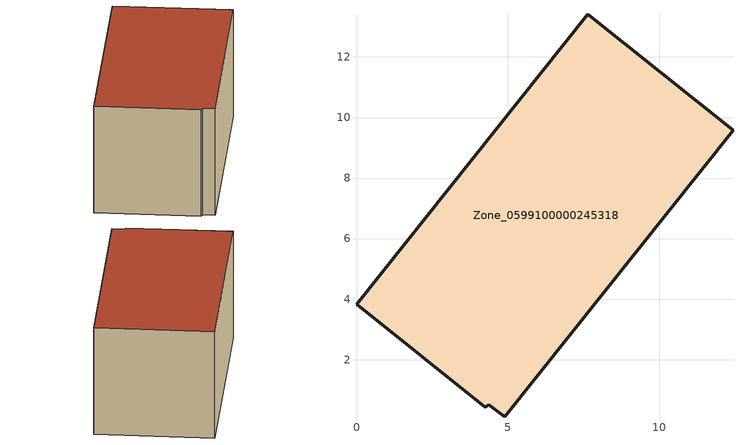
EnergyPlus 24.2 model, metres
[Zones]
Zone_0599100000245318
 floor ground (C_G): 4.37,0.51 4.26,0.43 0,3.83 7.65,13.41 12.44,9.59 4.9,0.12 z0.45
 wall outside (C_F): 12.44,9.59 7.65,13.41 0,3.83 4.26,0.43 4.37,0.51 4.9,0.12 12.44,9.59 z0.45:6.36
 roof outside (C_R): 4.37,0.51 4.9,0.12 12.44,9.59 7.65,13.41 0,3.83 4.26,0.43 z6.36
[BUILDING]
Pand.0599100000245318: North Axis=0; Terrain=City; Loads Convergence Tolerance Value=0.04; Temperature Convergence Tolerance Value=0.4; Solar Distribution=FullExterior; Maximum Number of Warmup Days=25; Minimum Number of Warmup Days=1
[Site:Location]
Rotterdam.The.Hague.AP_ZH_NLD Design_Conditions: Latitude=51.96; Longitude=4.45; Time Zone=1; Elevation=-4.5
[SITE:GROUNDTEMPERATURE:BUILDINGSURFACE]
18, 18, 18, 18, 18, 18, 18, 18, 18, 18, 18, 18
[MATERIAL] Thermal Absorptance=0.9; Solar Absorptance=0.7; Visible Absorptance=0.7
Name | Roughness | Thickness | Conductivity | Density | Specific Heat
G.TI.1946-1964 | MediumSmooth | 0.15 | 1 | 540 | 1210
F.TI.1946-1964 | Rough | 0.3 | 0.857143 | 1920 | 840
R.TI.1946-1964 | MediumRough | 0.2 | 0.277778 | 1500 | 1000
[CONSTRUCTION]
C_G: G.TI.1946-1964
C_F: F.TI.1946-1964
C_R: R.TI.1946-1964
[ZONE]
Zone_0599100000245318: Type=1; Multiplier=1; Ceiling Height=Autocalculate; Volume=Autocalculate; Floor Area=autocalculate; Part of Total Floor Area=Yes
[ZONEINFILTRATION:DESIGNFLOWRATE]
Infil_Zone_0599100000245318: Zone or ZoneList or Space or SpaceList=Zone_0599100000245318; Schedule=AlwaysOn; Design Flow Rate Calculation Method=Flow/Area; Flow Rate per Floor Area=0.003; Constant Term Coefficient=1; Temperature Term Coefficient=0; Velocity Term Coefficient=0; Velocity Squared Term Coefficient=0
[HVACTEMPLATE:ZONE:IDEALLOADSAIRSYSTEM]
Zone_0599100000245318: Maximum Heating Supply Air Temperature=50; Minimum Cooling Supply Air Temperature=13; Maximum Heating Supply Air Humidity Ratio=0.0156; Minimum Cooling Supply Air Humidity Ratio=0.0077; Heating Limit=NoLimit; Cooling Limit=NoLimit; Dehumidification Control Type=ConstantSensibleHeatRatio; Cooling Sensible Heat Ratio=0.7; Dehumidification Setpoint=60; Humidification Control Type=None; Humidification Setpoint=30; Outdoor Air Method=None; Outdoor Air Flow Rate per Person=0.00944; Outdoor Air Flow Rate per Zone Floor Area=0; Outdoor Air Flow Rate per Zone=0; Demand Controlled Ventilation Type=None; Outdoor Air Economizer Type=NoEconomizer; Heat Recovery Type=None; Sensible Heat Recovery Effectiveness=0.7; Latent Heat Recovery Effectiveness=0.65
[ZONECONTROL:THERMOSTAT]
ThermostatControl_Zone_0599100000245318: Zone or ZoneList=Zone_0599100000245318; Control Type Schedule=DualSetpointControlType; Control 1=Thermostat_Zone_0599100000245318; Temperature Difference Between Cutout And Setpoint=0
[THERMOSTATSETPOINT:DUALSETPOINT]
Thermostat_Zone_0599100000245318: Heating Setpoint Temperature Schedule=HeatingSetpoint_Zone_0599100000245318; Cooling Setpoint Temperature Schedule=CoolingSetpoint_Zone_0599100000245318
[SCHEDULE:COMPACT]
HeatingSetpoint_Zone_0599100000245318: Through: 12/31, For: AllDays, Until: 24:00, 21
CoolingSetpoint_Zone_0599100000245318: Through: 12/31, For: AllDays, Until: 24:00, 24
DualSetpointControlType: Through: 12/31, For: AllDays, Until: 24:00, 4
AlwaysOn: Through: 12/31, For: AllDays, Until: 24:00, 1
